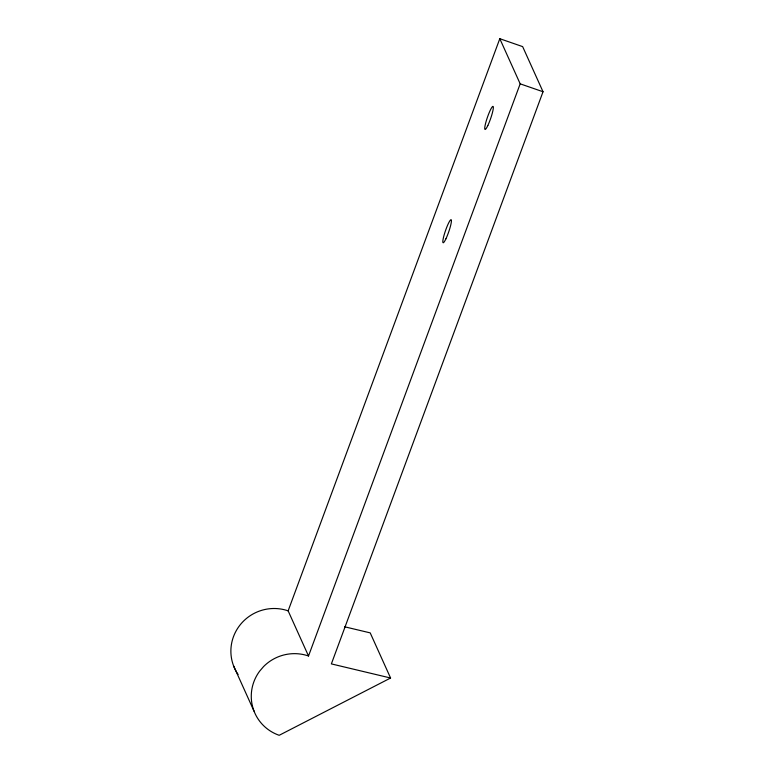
<?xml version="1.0" encoding="UTF-8"?>
<svg xmlns="http://www.w3.org/2000/svg" width="774" height="774" viewBox="0 0 774 774"><rect width="100%" height="100%" fill="white"/><g stroke="black" fill="none" stroke-linecap="round" stroke-linejoin="round"><path stroke-width="1.16" d="M390.58 678.014L279.182 735.3A42.734 41.854 -24.3 0 1 259.619 671.193L263.576 666.578A42.734 41.854 -24.3 0 1 308.516 655.994L288.141 610.85L499.801 38.7L522.644 46.614L543.029 91.748L331.369 663.899L390.58 678.014L370.204 632.88L344.653 626.795M308.516 655.994L520.176 83.834L499.801 38.7M520.176 83.834L543.029 91.748M233.642 666.017L254.027 711.151M238.102 674.454A42.734 41.854 -24.3 0 1 236.805 672.442M236.196 671.416A42.734 41.854 -24.3 0 1 241.13 623.68A42.734 41.854 -24.3 0 1 288.141 610.85M487.823 125.533A12.21 1.722 -70.9 0 0 493.222 106.589A12.21 1.722 -70.9 0 0 486.053 121.624A12.21 1.722 -70.9 0 0 487.823 125.533M445.911 238.837A12.21 1.722 -70.9 0 0 451.31 219.884A12.21 1.722 -70.9 0 0 444.141 234.928A12.21 1.722 -70.9 0 0 445.911 238.837"/></g></svg>
